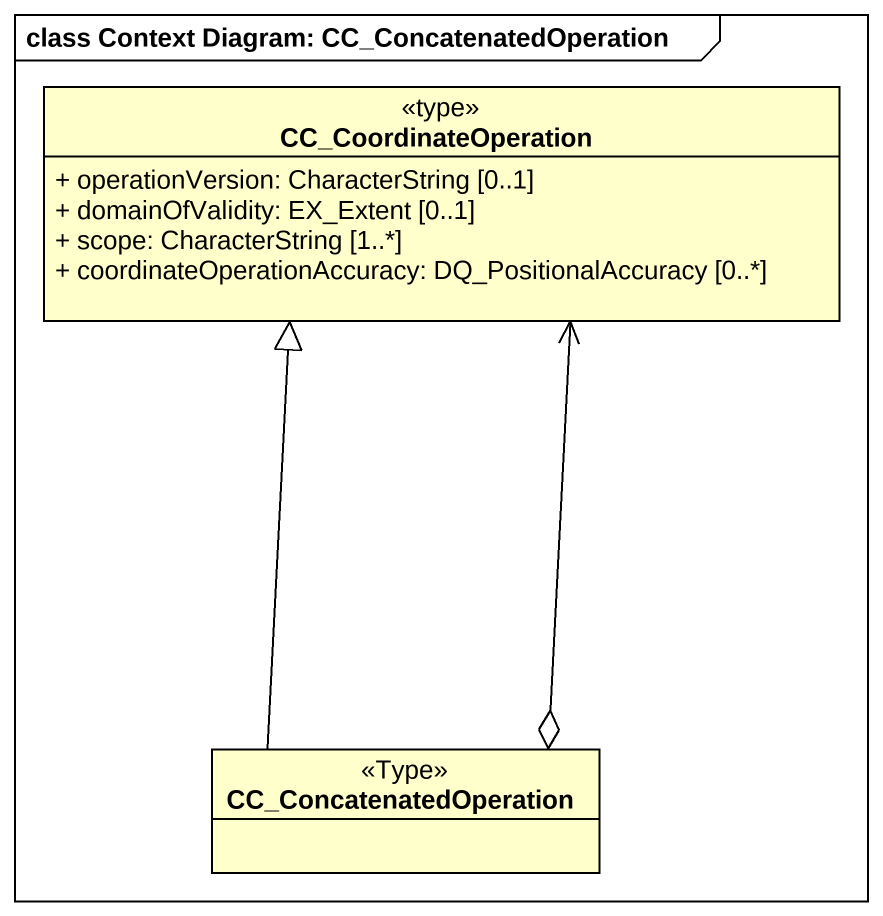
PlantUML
@startuml
mainframe class Context Diagram: CC_ConcatenatedOperation
hide circle
hide empty members
skinparam classAttributeIconSize 0
class CC_CoordinateOperation <<type>> {
  + operationVersion: CharacterString [0..1]
  + domainOfValidity: EX_Extent [0..1]
  + scope: CharacterString [1..*]
  + coordinateOperationAccuracy: DQ_PositionalAccuracy [0..*]
}
class CC_ConcatenatedOperation <<Type>>
CC_CoordinateOperation <--o CC_ConcatenatedOperation
CC_ConcatenatedOperation -up-|> CC_CoordinateOperation
@enduml
